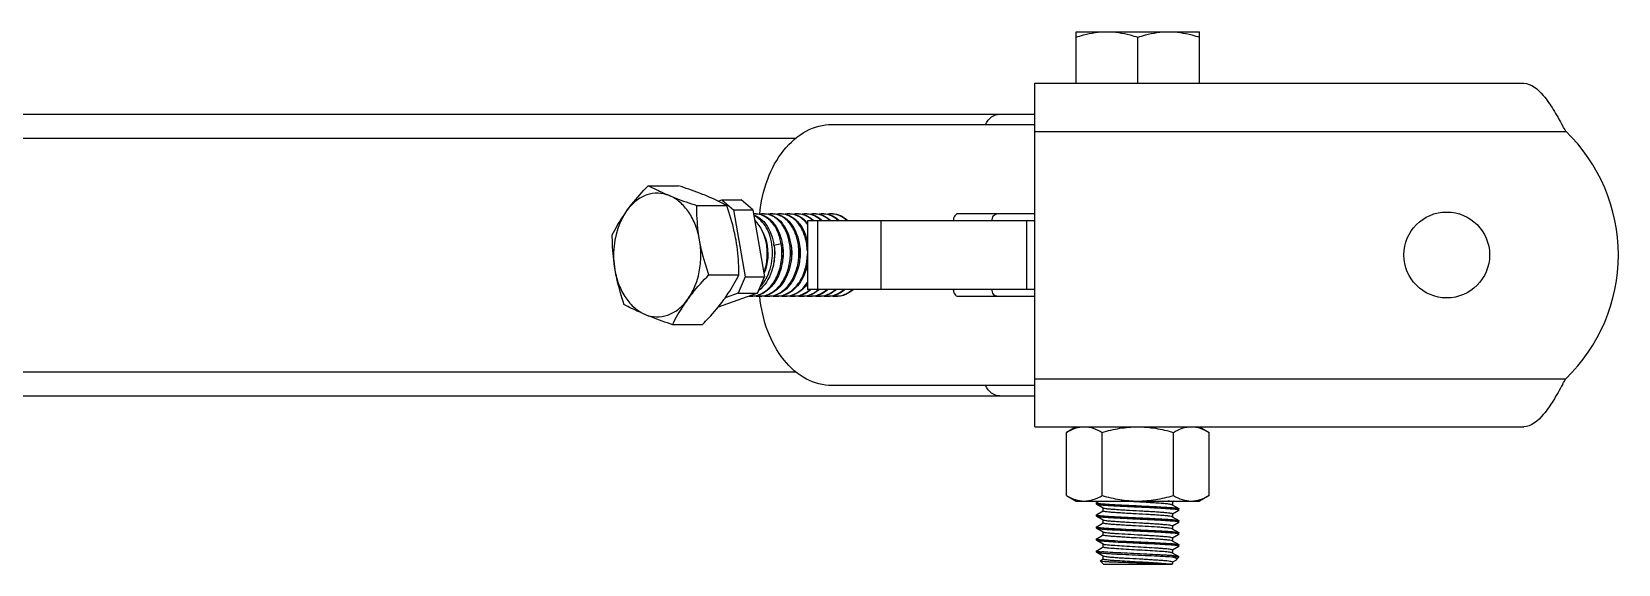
# Model space of a CAD drawing. Extents: x 1247970 to 1725648, y 860327 to 1277876.
# Drawn here: x 1323824 to 1325001, y 1196242 to 1196636 of the extents above; entities that cross this region are included whole.
import ezdxf

# ---------------------------------------------------------------- set-up
doc = ezdxf.new("R2010")
doc.units = 0
doc.header["$LTSCALE"] = 1000
doc.header["$MEASUREMENT"] = 0
doc.layers.get('0').update_dxf_attribs({"color": 254})
doc.layers.add('TK', color=4, linetype='Continuous')

# ---------------------------------------------------------------- blocks, each defined once
blk = doc.blocks.new('A$C7BF01818')
at = {"linetype": 'Continuous'}
for p, q in [((3935, 3108.6), (3935, 3146.8)), ((3935, 3146.8), (4026.6, 3146.8)), ((3980.8, 3108.6), (3980.8, 3142.7)), ((4026.6, 3108.6), (4026.6, 3146.8)), ((3904.4, 2854.1), (3904.4, 3108.6)), ((3904.4, 3108.6), (4267, 3108.6)), ((2215.9, 3085.7), (3904.4, 3085.7)), ((3754, 3078.1), (3904.4, 3078.1)), ((3904.4, 3073), (4298.2, 3073)), ((2291.4, 3067.9), (3727.1, 3067.9)), ((3617.8, 3032.7), (3640.1, 3032.7)), ((3653.7, 3018), (3676.1, 3018)), ((3669.7, 3021.3), (3672.3, 3022.2)), ((3672.3, 3022.2), (3681, 3014.8)), ((3672.3, 3022.2), (3686.7, 3022.2)), ((3681, 3014.8), (3689.6, 2965.3)), ((3681, 3014.8), (3695.4, 3014.8)), ((3695.4, 3014.8), (3686.7, 3022.2)), ((3695.4, 3014.8), (3704, 2965.3)), ((3904.4, 3011.9), (3847.6, 3011.9)), ((3735.8, 3006.8), (3735.8, 2955.9)), ((3904.4, 3006.8), (3735.8, 3006.8)), ((3743.2, 3006.8), (3743.2, 2955.9)), ((3790.3, 3006.8), (3790.3, 2955.9)), ((3898.3, 3006.8), (3898.3, 2955.9)), ((3716.4, 2989.6), (3711.1, 2988.3)), ((3662.7, 2966.7), (3685, 2966.7)), ((3689.6, 2965.3), (3684.4, 2953)), ((3689.6, 2965.3), (3704, 2965.3)), ((3698.8, 2953), (3704, 2965.3)), ((3904.4, 2955.9), (3735.8, 2955.9)), ((3698.8, 2953), (3669.6, 2942.8)), ((3684.4, 2953), (3674.9, 2949.7)), ((3684.4, 2953), (3698.8, 2953)), ((3847.6, 2950.8), (3904.4, 2950.8)), ((3635.8, 2930), (3658.1, 2930)), ((2291.4, 2894.8), (3727.1, 2894.8)), ((3904.4, 2884.6), (3754, 2884.6)), ((3904.4, 2889.7), (4298.2, 2889.7)), ((2215.9, 2877), (3904.4, 2877)), ((3904.4, 2854.1), (4267, 2854.1)), ((3935, 2854.1), (3927.9, 2850)), ((3927.9, 2803.2), (3927.9, 2850)), ((3954.4, 2803.2), (3954.4, 2850)), ((4007.2, 2803.2), (4007.2, 2850)), ((4026.6, 2854.1), (4033.7, 2850)), ((4033.7, 2803.2), (4033.7, 2850)), ((3927.9, 2803.2), (3935, 2799.1)), ((4033.7, 2803.2), (4026.6, 2799.1)), ((3935, 2799.1), (4026.6, 2799.1)), ((3950.4, 2798), (3950.3, 2797.9)), ((3950.3, 2796.7), (3950.3, 2797.9)), ((3950.3, 2796.7), (3950.3, 2797.9)), ((3950.4, 2796.6), (3950.3, 2796.7)), ((3950.4, 2789.1), (3950.3, 2788.9)), ((3950.3, 2787.8), (3950.3, 2788.9)), ((3950.3, 2787.8), (3950.3, 2788.9)), ((3950.3, 2788.9), (3950.3, 2788.9)), ((3950.4, 2798), (3952.3, 2799.1)), ((3955.2, 2793.8), (3950.4, 2796.6)), ((3950.4, 2789.1), (3955.1, 2791.8)), ((3955.1, 2791.7), (3955.1, 2793.9)), ((4006.4, 2796.3), (4011.2, 2793.5)), ((4007.9, 2799.1), (4006.5, 2798.3)), ((4006.5, 2798.4), (4006.5, 2796.3)), ((4011.2, 2792.2), (4006.5, 2789.4)), ((4006.5, 2789.5), (4006.5, 2787.3)), ((4011.2, 2793.5), (4011.3, 2793.4)), ((4011.2, 2792.2), (4011.3, 2792.3)), ((4011.3, 2792.3), (4011.3, 2793.4)), ((4011.3, 2792.3), (4011.3, 2793.4)), ((4011.3, 2792.3), (4011.3, 2792.3)), ((3950.4, 2787.7), (3950.3, 2787.8)), ((3950.4, 2780.1), (3950.3, 2780)), ((3950.3, 2778.9), (3950.3, 2780)), ((3950.3, 2778.9), (3950.3, 2780)), ((3950.3, 2780), (3950.3, 2780)), ((3950.4, 2778.8), (3950.3, 2778.9)), ((3955.2, 2784.9), (3950.4, 2787.7)), ((3950.4, 2780.1), (3955.1, 2782.9)), ((3955.2, 2776), (3950.4, 2778.8)), ((3955.1, 2782.8), (3955.1, 2785)), ((4006.4, 2778.5), (4006.3, 2778.5)), ((4006.4, 2787.4), (4011.2, 2784.6)), ((4006.4, 2778.5), (4011.2, 2775.7)), ((4011.2, 2783.3), (4006.5, 2780.5)), ((4006.5, 2780.6), (4006.5, 2778.4)), ((4011.2, 2784.6), (4011.3, 2784.5)), ((4011.2, 2783.3), (4011.3, 2783.4)), ((4011.3, 2783.4), (4011.3, 2784.5)), ((4011.3, 2783.4), (4011.3, 2784.5)), ((4011.3, 2783.4), (4011.3, 2783.4)), ((3950.4, 2771.2), (3950.3, 2771.1)), ((3950.3, 2770), (3950.3, 2771.1)), ((3950.3, 2770), (3950.3, 2771.1)), ((3950.3, 2771.1), (3950.3, 2771.1)), ((3950.4, 2769.9), (3950.3, 2770)), ((3950.4, 2771.2), (3955.1, 2774)), ((3955.2, 2767.1), (3950.4, 2769.9)), ((3950.4, 2762.3), (3955.1, 2765.1)), ((3955.1, 2773.9), (3955.1, 2776.1)), ((3955.1, 2765), (3955.1, 2767.2)), ((4006.4, 2769.6), (4011.2, 2766.8)), ((4011.2, 2774.4), (4006.5, 2771.6)), ((4006.5, 2771.7), (4006.5, 2769.5)), ((4011.2, 2765.4), (4006.5, 2762.7)), ((4011.2, 2775.7), (4011.3, 2775.6)), ((4011.2, 2774.4), (4011.3, 2774.5)), ((4011.2, 2766.8), (4011.3, 2766.7)), ((4011.2, 2765.4), (4011.3, 2765.6)), ((4011.3, 2774.5), (4011.3, 2775.6)), ((4011.3, 2774.5), (4011.3, 2775.6)), ((4011.3, 2774.5), (4011.3, 2774.5)), ((4011.3, 2765.6), (4011.3, 2766.7)), ((4011.3, 2765.6), (4011.3, 2766.7)), ((4011.3, 2765.6), (4011.3, 2765.6)), ((3950.4, 2762.3), (3950.3, 2762.2)), ((3950.3, 2761.1), (3950.3, 2762.2)), ((3950.3, 2761.1), (3950.3, 2762.2)), ((3950.4, 2761), (3950.3, 2761.1)), ((3955.2, 2758.2), (3950.4, 2761)), ((3952.9, 2754.9), (3952.8, 2754.8)), ((3955.3, 2752.3), (3952.8, 2754.8)), ((3952.9, 2754.9), (3955.1, 2756.2)), ((3955.1, 2756.1), (3955.1, 2758.2)), ((4006.4, 2760.7), (4011.2, 2757.9)), ((4006.5, 2762.8), (4006.5, 2760.6)), ((4009.2, 2755.4), (4006.5, 2753.8)), ((4006.5, 2753.9), (4006.5, 2752.5)), ((4011.3, 2757.4), (4007.4, 2757.4)), ((4009.6, 2755.7), (4009.2, 2755.4)), ((4009.6, 2755.7), (4011.3, 2757.4)), ((4011.3, 2757.8), (4011.2, 2757.9)), ((4011.3, 2757.4), (4011.3, 2757.8)), ((3955.3, 2752.3), (4006.2, 2752.3)), ((4001.5, 2752.5), (4006.5, 2752.5)), ((4006.2, 2752.3), (4006.5, 2752.5))]:
    blk.add_line(p, q, dxfattribs=at)
blk.add_circle((4209.9, 2981.4), 31.8, dxfattribs=at)
for centre, radius, start, end in [((4119.3, 2977.9), 202.6, 27.9978, 29.2622), ((4209.9, 2981.4), 127.3, 313.9455, 46.0545), ((3696.9, 2998), 13.9, 86.7845, 94.2112), ((3703.2, 2997.9), 14, 90.0498, 101.0645), ((3703.2, 2998), 13.9, 86.7743, 90.0077), ((3709.5, 2997.9), 14, 90.0384, 101.0179), ((3709.5, 2998), 13.9, 86.7856, 89.9966), ((3715.8, 2997.9), 14, 90.049, 100.9954), ((3715.8, 2998), 13.9, 86.7801, 90.0075), ((3722.1, 2997.9), 14, 90.0437, 101.062), ((3722.1, 2998), 13.9, 86.7795, 90.0015), ((3728.4, 2997.9), 14, 90.0437, 101.0051), ((3728.4, 2998), 13.9, 86.7867, 90.0021), ((3734.7, 2997.9), 14, 90.0497, 101.0016), ((3734.7, 2998), 13.9, 86.7769, 90.0081), ((3741, 2997.9), 14, 90.0405, 101.0531), ((3741, 2998), 13.9, 86.785, 89.9983), ((3747.3, 2997.9), 14, 90.049, 100.9977), ((3747.3, 2998), 13.9, 86.7894, 90.0075), ((3753.6, 2997.9), 14, 90.0526, 101.0446), ((3753.6, 2998), 13.9, 86.7735, 90.0108), ((3719, 2991.5), 21.6, 42.2645, 48.752), ((3717.6, 2990.2), 23.5, 39.2284, 42.3075), ((3725.8, 2991.9), 21, 45.4702, 48.7951), ((3732.1, 2991.9), 21, 45.4659, 48.8093), ((3738.4, 2991.9), 21, 45.4871, 48.7938), ((3744.7, 2991.9), 21, 45.4665, 48.8015), ((3670.4, 2983), 41, 7.4386, 9.2614), ((3678.1, 2983.1), 33.5, 10.5055, 11.18), ((3677.7, 2983), 33.8, 8.9052, 10.5042), ((3690.1, 2983), 34, 9.0333, 9.9567), ((3696.6, 2983), 33.8, 8.9818, 11.0323), ((3688, 2982.7), 36.1, 352.211, 352.5185), ((3722.3, 2973.3), 23.2, 307.6353, 311.5837), ((3728.4, 2973.6), 23.6, 309.969, 311.5624), ((3729.3, 2973.4), 23.4, 308.3867, 311.6033), ((3753.4, 2973.7), 23.9, 311.2696, 311.5925), ((3754.4, 2973.5), 23.6, 309.7045, 311.528), ((3693.7, 2967.7), 16.8, 266.5315, 270.0065), ((3693.7, 2967.6), 16.8, 270.0081, 272.8567), ((3693.7, 2967.6), 16.8, 272.8574, 275.2194), ((3700.1, 2967.7), 16.9, 260.1078, 269.9722), ((3693.4, 2969), 18.2, 288.4202, 290.7394), ((3694.3, 2968.6), 17.8, 285.8298, 288.459), ((3700.1, 2967.5), 16.7, 269.9973, 272.6949), ((3706.4, 2967.7), 16.9, 260.0711, 269.9827), ((3699.7, 2968.9), 18.1, 288.4602, 290.6746), ((3700.6, 2968.6), 17.8, 285.9611, 288.4587), ((3706.4, 2967.5), 16.7, 270.008, 272.693), ((3706.4, 2967.6), 16.8, 272.6938, 275.2451), ((3712.7, 2967.7), 16.9, 260.1504, 269.9814), ((3706, 2968.9), 18.1, 288.4602, 290.6754), ((3706.9, 2968.6), 17.8, 285.9619, 288.4587), ((3712.7, 2967.5), 16.7, 270.0063, 272.6857), ((3719, 2967.7), 16.9, 260.395, 269.9755), ((3712.3, 2968.9), 18.1, 288.4602, 290.6741), ((3713.2, 2968.6), 17.8, 285.9641, 288.119), ((3713.2, 2968.7), 17.9, 288.117, 288.456), ((3719, 2967.5), 16.7, 270.0004, 272.6959), ((3725.3, 2967.7), 16.9, 260.0747, 269.9827), ((3718.6, 2968.9), 18.1, 288.4603, 290.6749), ((3719.5, 2968.6), 17.8, 285.9612, 288.4587), ((3725.3, 2967.5), 16.7, 270.008, 272.6878), ((3725.3, 2967.6), 16.8, 272.6886, 275.2518), ((3731.6, 2967.7), 16.9, 260.141, 269.976), ((3724.9, 2968.9), 18.1, 288.4602, 290.6747), ((3725.8, 2968.6), 17.8, 285.9616, 288.4587), ((3731.6, 2967.5), 16.7, 270.0011, 272.692), ((3737.9, 2967.7), 16.9, 260.0816, 269.9797), ((3731.2, 2968.9), 18.1, 288.4602, 290.6743), ((3732.1, 2968.6), 17.8, 285.9612, 288.4587), ((3737.9, 2967.5), 16.7, 270.005, 272.6978), ((3737.8, 2967.6), 16.8, 272.6985, 275.2581), ((3744.2, 2967.7), 16.9, 260.1633, 269.9862), ((3737.5, 2968.9), 18.1, 288.4603, 290.6751), ((3738.4, 2968.6), 17.8, 285.9624, 288.4588), ((3744.1, 2967.5), 16.7, 270.011, 272.6839), ((3750.5, 2967.7), 16.9, 260.1241, 269.9724), ((3743.8, 2968.9), 18.1, 288.4602, 290.6742), ((3744.7, 2968.6), 17.8, 285.9615, 288.4587), ((3750.4, 2967.5), 16.7, 269.9975, 272.695), ((3756.8, 2967.7), 16.9, 260.0725, 269.9827), ((3750.1, 2968.9), 18.1, 288.4602, 290.6744), ((3751, 2968.6), 17.8, 285.9611, 288.4587), ((3756.7, 2967.5), 16.7, 270.008, 272.6973), ((3756.7, 2967.6), 16.8, 272.6981, 275.2477), ((3756.4, 2968.9), 18.1, 288.4603, 290.6754), ((3757.3, 2968.6), 17.8, 285.9619, 288.4588), ((4119.3, 2984.9), 202.6, 330.7378, 332.0022)]:
    blk.add_arc(centre, radius, start, end, dxfattribs=at)
for points, knots in [([(3935, 3142.7), (3936.8, 3143.3), (3944.3, 3145.6), (3952.1, 3146.8), (3957.9, 3146.8)], [0, 0, 0, 0, 0.251893, 1, 1, 1, 1]), ([(3957.9, 3146.8), (3963.7, 3146.8), (3971.5, 3145.6), (3978.9, 3143.3), (3980.8, 3142.7)], [0, 0, 0, 0, 0.748107, 1, 1, 1, 1]), ([(3980.8, 3142.7), (3982.7, 3143.3), (3990.1, 3145.6), (3997.9, 3146.8), (4003.7, 3146.8)], [0, 0, 0, 0, 0.251893, 1, 1, 1, 1]), ([(4003.7, 3146.8), (4009.5, 3146.8), (4017.3, 3145.6), (4024.8, 3143.3), (4026.6, 3142.7)], [0, 0, 0, 0, 0.748107, 1, 1, 1, 1]), ([(4267, 3108.6), (4272.7, 3108.6), (4281.3, 3100.8), (4289.2, 3088.9), (4293.7, 3081.1), (4296, 3076.9)], [0, 0, 0, 0, 0.388881, 0.673899, 1, 1, 1, 1]), ([(3867.9, 3078.1), (3869, 3080.3), (3871.7, 3084), (3876.2, 3085.7), (3878.2, 3085.7)], [0, 0, 0, 0, 0.538137, 1, 1, 1, 1]), ([(3700.5, 3011.6), (3701.3, 3020.4), (3705, 3037.4), (3716.7, 3059.1), (3733.5, 3074.2), (3747.5, 3078.1), (3754, 3078.1)], [0, 0, 0, 0, 0.288185, 0.553327, 0.788006, 1, 1, 1, 1]), ([(3602, 3014.4), (3603.1, 3015.9), (3608.1, 3022.3), (3613.5, 3028.3), (3617.8, 3032.7)], [0, 0, 0, 0, 0.240981, 1, 1, 1, 1]), ([(3633.4, 3025.4), (3630.8, 3026.4), (3625.1, 3027.7), (3616.3, 3026.3), (3608.3, 3021.7), (3603.9, 3017), (3602, 3014.4)], [0, 0, 0, 0, 0.238229, 0.47528, 0.726056, 1, 1, 1, 1]), ([(3633.4, 3025.4), (3632, 3026), (3626.7, 3028.2), (3621.5, 3030.7), (3617.8, 3032.7)], [0, 0, 0, 0, 0.275005, 1, 1, 1, 1]), ([(3655.9, 2992.4), (3655.2, 2996.1), (3653.3, 3003.4), (3648.3, 3013.1), (3641.7, 3020.7), (3636.3, 3024.2), (3633.4, 3025.4)], [0, 0, 0, 0, 0.27851, 0.540172, 0.780428, 1, 1, 1, 1]), ([(3633.4, 3025.4), (3635, 3024.7), (3641.7, 3022.1), (3648.5, 3019.8), (3653.7, 3018)], [0, 0, 0, 0, 0.233658, 1, 1, 1, 1]), ([(3660.4, 3025.4), (3658.9, 3026), (3652.2, 3028.6), (3645.4, 3031), (3640.1, 3032.7)], [0, 0, 0, 0, 0.233658, 1, 1, 1, 1]), ([(3676.1, 3018), (3674.9, 3018.6), (3669.8, 3021.3), (3664.6, 3023.7), (3660.4, 3025.4)], [0, 0, 0, 0, 0.226572, 1, 1, 1, 1]), ([(3602, 3014.4), (3600.9, 3012.9), (3596.8, 3007), (3593.2, 3000.8), (3590.9, 2996)], [0, 0, 0, 0, 0.263099, 1, 1, 1, 1]), ([(3602, 3014.4), (3599.9, 3011.5), (3592.5, 2998.1), (3591, 2981.8), (3593, 2970.4)], [0, 0, 0, 0, 0.235366, 1, 1, 1, 1]), ([(3655.9, 2992.4), (3655.5, 2994.5), (3654.2, 3003), (3653.8, 3011.6), (3653.7, 3018)], [0, 0, 0, 0, 0.254083, 1, 1, 1, 1]), ([(3682.9, 2992.4), (3682.5, 2994.5), (3680.8, 3003.2), (3678.2, 3011.7), (3676.1, 3018)], [0, 0, 0, 0, 0.248499, 1, 1, 1, 1]), ([(3697.7, 3011.9), (3699.5, 3011.9), (3703.3, 3011.1), (3706.6, 3009), (3708.1, 3007.7)], [0, 0, 0, 0, 0.482589, 1, 1, 1, 1]), ([(3716.4, 2989.6), (3715.9, 2992.5), (3714.4, 2998.2), (3710.2, 3005.3), (3704.5, 3010.3), (3699.9, 3011.8), (3697.7, 3011.9)], [0, 0, 0, 0, 0.290521, 0.554658, 0.788516, 1, 1, 1, 1]), ([(3704, 3011.9), (3705.8, 3011.9), (3709.6, 3011.1), (3712.9, 3009), (3714.4, 3007.7)], [0, 0, 0, 0, 0.482586, 1, 1, 1, 1]), ([(3706.1, 2951.9), (3708.8, 2953), (3714, 2956.5), (3719.5, 2964.4), (3722.8, 2974.2), (3723.6, 2984.8), (3721.9, 2995.1), (3717.8, 3003.7), (3711.7, 3009.9), (3706.5, 3011.7), (3704, 3011.9)], [0, 0, 0, 0, 0.11422, 0.241557, 0.38018, 0.523371, 0.662464, 0.789655, 0.901082, 1, 1, 1, 1]), ([(3710.3, 3011.9), (3712.1, 3011.9), (3715.9, 3011.1), (3719.2, 3009), (3720.7, 3007.7)], [0, 0, 0, 0, 0.482586, 1, 1, 1, 1]), ([(3712.4, 2951.9), (3715.1, 2953), (3720.3, 2956.5), (3725.8, 2964.4), (3729.1, 2974.2), (3729.9, 2984.8), (3728.2, 2995.1), (3724.1, 3003.7), (3718, 3009.9), (3712.8, 3011.7), (3710.3, 3011.9)], [0, 0, 0, 0, 0.114222, 0.241564, 0.380183, 0.523375, 0.662466, 0.789658, 0.901085, 1, 1, 1, 1]), ([(3716.6, 3011.9), (3718.4, 3011.9), (3722.2, 3011.1), (3725.5, 3009), (3727, 3007.7)], [0, 0, 0, 0, 0.482588, 1, 1, 1, 1]), ([(3735.8, 2984.2), (3735.7, 2987.7), (3734.6, 2994.6), (3730.6, 3003.5), (3724.4, 3009.9), (3719.1, 3011.7), (3716.6, 3011.9)], [0, 0, 0, 0, 0.291873, 0.559175, 0.79302, 1, 1, 1, 1]), ([(3722.9, 3011.9), (3724.7, 3011.9), (3728.5, 3011.1), (3731.8, 3009), (3733.3, 3007.7)], [0, 0, 0, 0, 0.482585, 1, 1, 1, 1]), ([(3735.8, 3004), (3734.2, 3006.2), (3730.5, 3010), (3725.3, 3011.7), (3722.9, 3011.9)], [0, 0, 0, 0, 0.52908, 1, 1, 1, 1]), ([(3729.2, 3011.9), (3731, 3011.9), (3734.8, 3011.1), (3738.1, 3009), (3739.6, 3007.7)], [0, 0, 0, 0, 0.482586, 1, 1, 1, 1]), ([(3739.7, 3006.9), (3738.2, 3008.3), (3735, 3010.7), (3731.1, 3011.8), (3729.2, 3011.9)], [0, 0, 0, 0, 0.520001, 1, 1, 1, 1]), ([(3735.5, 3011.9), (3737.3, 3011.9), (3741.1, 3011.1), (3744.4, 3009), (3745.9, 3007.7)], [0, 0, 0, 0, 0.482587, 1, 1, 1, 1]), ([(3746, 3006.9), (3744.5, 3008.3), (3741.3, 3010.7), (3737.4, 3011.8), (3735.5, 3011.9)], [0, 0, 0, 0, 0.520002, 1, 1, 1, 1]), ([(3741.8, 3011.9), (3743.6, 3011.9), (3747.4, 3011.1), (3750.7, 3009), (3752.2, 3007.7)], [0, 0, 0, 0, 0.482583, 1, 1, 1, 1]), ([(3752.3, 3006.9), (3750.8, 3008.3), (3747.6, 3010.7), (3743.7, 3011.8), (3741.8, 3011.9)], [0, 0, 0, 0, 0.52002, 1, 1, 1, 1]), ([(3748.1, 3011.9), (3749.9, 3011.9), (3753.7, 3011.1), (3757, 3009), (3758.5, 3007.7)], [0, 0, 0, 0, 0.482588, 1, 1, 1, 1]), ([(3758.6, 3006.9), (3757.1, 3008.3), (3753.9, 3010.7), (3750, 3011.8), (3748.1, 3011.9)], [0, 0, 0, 0, 0.519993, 1, 1, 1, 1]), ([(3754.4, 3011.9), (3756.4, 3011.9), (3760.6, 3010.9), (3764.1, 3008.4), (3765.7, 3006.9)], [0, 0, 0, 0, 0.479607, 1, 1, 1, 1]), ([(3764.9, 3006.9), (3763.4, 3008.3), (3760.2, 3010.7), (3756.3, 3011.8), (3754.4, 3011.9)], [0, 0, 0, 0, 0.520009, 1, 1, 1, 1]), ([(3847.6, 3011.9), (3846.6, 3011.9), (3844.5, 3010.4), (3844, 3008.1), (3844, 3006.8)], [0, 0, 0, 0, 0.440239, 1, 1, 1, 1]), ([(3872.8, 3006.8), (3872.8, 3008.1), (3873.3, 3010.4), (3875.4, 3011.9), (3876.4, 3011.9)], [0, 0, 0, 0, 0.559761, 1, 1, 1, 1]), ([(3696, 3011.1), (3696.6, 3010.9), (3698.6, 3010.1), (3700.5, 3008.8), (3701.8, 3007.7)], [0, 0, 0, 0, 0.241445, 1, 1, 1, 1]), ([(3700.8, 2957.7), (3704.3, 2961.4), (3708, 2968.6), (3710, 2979), (3710, 2987.2), (3708.5, 2995), (3704.9, 3003.6), (3699.9, 3008.8), (3696.1, 3010.6)], [0, 0, 0, 0, 0.255096, 0.39268, 0.530602, 0.663916, 0.788307, 1, 1, 1, 1]), ([(3696.8, 3007), (3701.4, 3002.5), (3705.6, 2992.6), (3706.1, 2979), (3704.7, 2971.9), (3703.5, 2968.5)], [0, 0, 0, 0, 0.470214, 0.736055, 1, 1, 1, 1]), ([(3701.8, 3007.7), (3702.9, 3006.7), (3707.6, 3001.6), (3710, 2994.8), (3710.9, 2989.6)], [0, 0, 0, 0, 0.227377, 1, 1, 1, 1]), ([(3714.4, 3007.7), (3718.2, 3004.3), (3722.3, 2996.8), (3724.2, 2985.9), (3724, 2977), (3721.9, 2968.4), (3718.1, 2960.8), (3712.9, 2955), (3708.5, 2952.5), (3706.3, 2951.7)], [0, 0, 0, 0, 0.234995, 0.369193, 0.507415, 0.643708, 0.772808, 0.891506, 1, 1, 1, 1]), ([(3708.1, 3007.7), (3709.2, 3006.7), (3713.8, 3001.6), (3716.3, 2994.9), (3717.2, 2989.7)], [0, 0, 0, 0, 0.22749, 1, 1, 1, 1]), ([(3720.7, 3007.7), (3724.5, 3004.3), (3728.6, 2996.8), (3730.5, 2985.9), (3730.3, 2977), (3728.2, 2968.4), (3724.4, 2960.8), (3719.2, 2955), (3714.8, 2952.5), (3712.6, 2951.7)], [0, 0, 0, 0, 0.235001, 0.369196, 0.507414, 0.643709, 0.772807, 0.891505, 1, 1, 1, 1]), ([(3727, 3007.7), (3728.1, 3006.7), (3732.5, 3002), (3734.9, 2995.7), (3735.9, 2990.8)], [0, 0, 0, 0, 0.228177, 1, 1, 1, 1]), ([(3590.9, 2996), (3590.9, 2993.9), (3591, 2985.3), (3591.9, 2976.7), (3593, 2970.4)], [0, 0, 0, 0, 0.246121, 1, 1, 1, 1]), ([(3646.9, 2948.3), (3649, 2951.2), (3656.4, 2964.6), (3657.9, 2980.9), (3655.9, 2992.4)], [0, 0, 0, 0, 0.235366, 1, 1, 1, 1]), ([(3662.7, 2966.7), (3662, 2968.8), (3659.2, 2977.2), (3657, 2985.8), (3655.9, 2992.4)], [0, 0, 0, 0, 0.251163, 1, 1, 1, 1]), ([(3685, 2966.7), (3685, 2968.8), (3684.9, 2977.4), (3684, 2986), (3682.9, 2992.4)], [0, 0, 0, 0, 0.246121, 1, 1, 1, 1]), ([(3699.8, 2952), (3702.8, 2953.1), (3708.6, 2957.2), (3714.3, 2966.4), (3717.2, 2977.7), (3717, 2985.7), (3716.4, 2989.6)], [0, 0, 0, 0, 0.217951, 0.46337, 0.729831, 1, 1, 1, 1]), ([(3717.2, 2989.7), (3717.8, 2985.7), (3718, 2977.6), (3715, 2966.1), (3709, 2956.8), (3703, 2952.7), (3700, 2951.7)], [0, 0, 0, 0, 0.271171, 0.538307, 0.783282, 1, 1, 1, 1]), ([(3702.8, 2998.2), (3703.9, 2996), (3707.5, 2986.2), (3706.7, 2975), (3703.6, 2967.7)], [0, 0, 0, 0, 0.239303, 1, 1, 1, 1]), ([(3717.1, 2990.2), (3717.3, 2988.9), (3718.2, 2983.7), (3717.8, 2978.3), (3716.9, 2974.4)], [0, 0, 0, 0, 0.246468, 1, 1, 1, 1]), ([(3711.1, 2988.3), (3711.9, 2982), (3710.9, 2969.5), (3704.2, 2958.5), (3699.7, 2955)], [0, 0, 0, 0, 0.526254, 1, 1, 1, 1]), ([(3711.1, 2988.3), (3711.3, 2987.1), (3711.8, 2982.6), (3711.4, 2978), (3710.6, 2974.6)], [0, 0, 0, 0, 0.247915, 1, 1, 1, 1]), ([(3718.7, 2951.9), (3721.3, 2952.9), (3726.1, 2956.1), (3731.5, 2963.3), (3735, 2972.3), (3735.8, 2979), (3735.8, 2982.3)], [0, 0, 0, 0, 0.218898, 0.461373, 0.725247, 1, 1, 1, 1]), ([(3723.7, 2988.3), (3723.9, 2987.5), (3724.3, 2984.1), (3724.2, 2980.6), (3723.9, 2978)], [0, 0, 0, 0, 0.247252, 1, 1, 1, 1]), ([(3730, 2988.3), (3730.2, 2987.2), (3730.7, 2982.8), (3730.3, 2978.3), (3729.6, 2975)], [0, 0, 0, 0, 0.247797, 1, 1, 1, 1]), ([(3593, 2970.4), (3593.4, 2968.2), (3595.1, 2959.5), (3597.7, 2951), (3599.8, 2944.7)], [0, 0, 0, 0, 0.248499, 1, 1, 1, 1]), ([(3593, 2970.4), (3593.7, 2966.6), (3595.6, 2959.3), (3600.6, 2949.6), (3607.2, 2942), (3612.7, 2938.5), (3615.5, 2937.3)], [0, 0, 0, 0, 0.27851, 0.540172, 0.780428, 1, 1, 1, 1]), ([(3646.9, 2948.3), (3648.1, 2949.9), (3653, 2956.3), (3658.5, 2962.3), (3662.7, 2966.7)], [0, 0, 0, 0, 0.240981, 1, 1, 1, 1]), ([(3673.9, 2948.3), (3675, 2949.9), (3679.1, 2955.7), (3682.7, 2962), (3685, 2966.7)], [0, 0, 0, 0, 0.263099, 1, 1, 1, 1]), ([(3735.9, 2974.7), (3735.3, 2972), (3733.8, 2966.8), (3730, 2960), (3725.1, 2954.7), (3721, 2952.4), (3718.9, 2951.7)], [0, 0, 0, 0, 0.276521, 0.537648, 0.778453, 1, 1, 1, 1]), ([(3725, 2951.9), (3727.2, 2952.7), (3731.3, 2955.3), (3734.5, 2958.9), (3735.8, 2960.9)], [0, 0, 0, 0, 0.478395, 1, 1, 1, 1]), ([(3735.8, 2959.8), (3734.4, 2957.9), (3731.2, 2954.6), (3727.2, 2952.4), (3725.2, 2951.7)], [0, 0, 0, 0, 0.520421, 1, 1, 1, 1]), ([(3731.3, 2951.9), (3731.8, 2952.1), (3733.6, 2952.9), (3735.3, 2953.9), (3736.5, 2954.9)], [0, 0, 0, 0, 0.244171, 1, 1, 1, 1]), ([(3738.5, 2955.9), (3738, 2955.4), (3735.9, 2953.7), (3733.4, 2952.3), (3731.5, 2951.7)], [0, 0, 0, 0, 0.259878, 1, 1, 1, 1]), ([(3737.6, 2951.9), (3738.2, 2952.1), (3740.3, 2953), (3742.2, 2954.3), (3743.6, 2955.5)], [0, 0, 0, 0, 0.243219, 1, 1, 1, 1]), ([(3743.8, 2955.1), (3743.4, 2954.7), (3741.5, 2953.3), (3739.4, 2952.3), (3737.8, 2951.7)], [0, 0, 0, 0, 0.258068, 1, 1, 1, 1]), ([(3743.9, 2951.9), (3744.5, 2952.2), (3746.8, 2953.2), (3748.9, 2954.6), (3750.4, 2955.9)], [0, 0, 0, 0, 0.242544, 1, 1, 1, 1]), ([(3751.1, 2955.9), (3750.6, 2955.4), (3748.5, 2953.7), (3746, 2952.3), (3744.1, 2951.7)], [0, 0, 0, 0, 0.259876, 1, 1, 1, 1]), ([(3750.2, 2951.9), (3750.8, 2952.2), (3753.1, 2953.2), (3755.2, 2954.6), (3756.7, 2955.9)], [0, 0, 0, 0, 0.242552, 1, 1, 1, 1]), ([(3757.4, 2955.9), (3756.9, 2955.4), (3754.8, 2953.7), (3752.3, 2952.3), (3750.4, 2951.7)], [0, 0, 0, 0, 0.25988, 1, 1, 1, 1]), ([(3756.5, 2951.9), (3757.1, 2952.2), (3759.4, 2953.2), (3761.5, 2954.6), (3763, 2955.9)], [0, 0, 0, 0, 0.242549, 1, 1, 1, 1]), ([(3763.7, 2955.9), (3763.2, 2955.4), (3761.1, 2953.7), (3758.6, 2952.3), (3756.7, 2951.7)], [0, 0, 0, 0, 0.25985, 1, 1, 1, 1]), ([(3762.8, 2951.9), (3763.4, 2952.2), (3765.7, 2953.1), (3767.7, 2954.6), (3769.2, 2955.8)], [0, 0, 0, 0, 0.242679, 1, 1, 1, 1]), ([(3769.5, 2955.4), (3769, 2955), (3767, 2953.5), (3764.7, 2952.3), (3763, 2951.7)], [0, 0, 0, 0, 0.25881, 1, 1, 1, 1]), ([(3844, 2955.9), (3844, 2954.7), (3844.5, 2952.3), (3846.6, 2950.8), (3847.6, 2950.8)], [0, 0, 0, 0, 0.559761, 1, 1, 1, 1]), ([(3876.4, 2950.8), (3875.4, 2950.8), (3873.3, 2952.3), (3872.8, 2954.7), (3872.8, 2955.9)], [0, 0, 0, 0, 0.440239, 1, 1, 1, 1]), ([(3615.5, 2937.3), (3614, 2937.9), (3608.7, 2940.2), (3603.5, 2942.7), (3599.8, 2944.7)], [0, 0, 0, 0, 0.275005, 1, 1, 1, 1]), ([(3615.5, 2937.3), (3618.1, 2936.3), (3623.8, 2935), (3632.6, 2936.4), (3640.6, 2941), (3645, 2945.7), (3646.9, 2948.3)], [0, 0, 0, 0, 0.238229, 0.47528, 0.726056, 1, 1, 1, 1]), ([(3646.9, 2948.3), (3645.8, 2946.8), (3641.7, 2941), (3638.1, 2934.7), (3635.8, 2930)], [0, 0, 0, 0, 0.263099, 1, 1, 1, 1]), ([(3658.1, 2930), (3659.5, 2931.5), (3665.1, 2937.3), (3670.4, 2943.5), (3673.9, 2948.3)], [0, 0, 0, 0, 0.257895, 1, 1, 1, 1]), ([(3754, 2884.6), (3747.5, 2884.6), (3733.6, 2888.4), (3716.8, 2903.5), (3705.1, 2925.1), (3701.4, 2942), (3700.5, 2950.8)], [0, 0, 0, 0, 0.212085, 0.446759, 0.711828, 1, 1, 1, 1]), ([(3615.5, 2937.3), (3617, 2936.7), (3623.7, 2934.1), (3630.5, 2931.7), (3635.8, 2930)], [0, 0, 0, 0, 0.233658, 1, 1, 1, 1]), ([(3878.2, 2877), (3876.2, 2877), (3871.7, 2878.7), (3869, 2882.4), (3867.9, 2884.6)], [0, 0, 0, 0, 0.461863, 1, 1, 1, 1]), ([(4296, 2885.8), (4293.7, 2881.6), (4289.2, 2873.8), (4281.3, 2861.9), (4272.7, 2854.1), (4267, 2854.1)], [0, 0, 0, 0, 0.326101, 0.611119, 1, 1, 1, 1]), ([(3927.9, 2850), (3930, 2851.2), (3934.2, 2853.3), (3938.9, 2854.1), (3941.1, 2854.1)], [0, 0, 0, 0, 0.514931, 1, 1, 1, 1]), ([(3941.1, 2854.1), (3943.4, 2854.1), (3948.1, 2853.3), (3952.3, 2851.2), (3954.4, 2850)], [0, 0, 0, 0, 0.485069, 1, 1, 1, 1]), ([(3954.4, 2850), (3958.6, 2851.2), (3967.4, 2853.3), (3976.3, 2854.1), (3980.8, 2854.1)], [0, 0, 0, 0, 0.500104, 1, 1, 1, 1]), ([(3980.8, 2854.1), (3985.3, 2854.1), (3994.2, 2853.3), (4002.9, 2851.2), (4007.2, 2850)], [0, 0, 0, 0, 0.499896, 1, 1, 1, 1]), ([(4007.2, 2850), (4009.3, 2851.2), (4013.5, 2853.3), (4018.2, 2854.1), (4020.5, 2854.1)], [0, 0, 0, 0, 0.514931, 1, 1, 1, 1]), ([(4020.5, 2854.1), (4022.7, 2854.1), (4027.4, 2853.3), (4031.6, 2851.2), (4033.7, 2850)], [0, 0, 0, 0, 0.485069, 1, 1, 1, 1]), ([(3927.9, 2803.2), (3930, 2802), (3934.2, 2800), (3938.9, 2799.1), (3941.1, 2799.1)], [0, 0, 0, 0, 0.514931, 1, 1, 1, 1]), ([(3941.1, 2799.1), (3943.4, 2799.1), (3948.1, 2800), (3952.3, 2802), (3954.4, 2803.2)], [0, 0, 0, 0, 0.485069, 1, 1, 1, 1]), ([(3954.4, 2803.2), (3958.6, 2802), (3967.4, 2799.9), (3976.3, 2799.1), (3980.8, 2799.1)], [0, 0, 0, 0, 0.500104, 1, 1, 1, 1]), ([(3980.8, 2799.1), (3985.3, 2799.1), (3994.2, 2799.9), (4002.9, 2802), (4007.2, 2803.2)], [0, 0, 0, 0, 0.499896, 1, 1, 1, 1]), ([(4007.2, 2803.2), (4009.3, 2802), (4013.5, 2800), (4018.2, 2799.1), (4020.5, 2799.1)], [0, 0, 0, 0, 0.514931, 1, 1, 1, 1]), ([(4020.5, 2799.1), (4022.7, 2799.1), (4027.4, 2800), (4031.6, 2802), (4033.7, 2803.2)], [0, 0, 0, 0, 0.485069, 1, 1, 1, 1]), ([(3950.3, 2797.9), (3950.3, 2797.8), (3950.4, 2797.7), (3950.5, 2797.6), (3950.7, 2797.6)], [0, 0, 0, 0, 0.128262, 1, 1, 1, 1]), ([(3950.3, 2788.9), (3950.3, 2788.9), (3950.3, 2788.8), (3950.5, 2788.8), (3950.6, 2788.7)], [0, 0, 0, 0, 0.146566, 1, 1, 1, 1]), ([(4011, 2792.5), (4010.6, 2792.6), (4009.4, 2792.8), (4007.2, 2793), (4004.1, 2793.3), (3998.5, 2793.6), (3990.3, 2794.1), (3979.9, 2794.6), (3971, 2795), (3964.3, 2795.3), (3960, 2795.6), (3956.3, 2795.8), (3953.5, 2796), (3951.6, 2796.3), (3950.6, 2796.5), (3950.4, 2796.6)], [0, 0, 0, 0, 0.021695, 0.05898, 0.110731, 0.17527, 0.333886, 0.514048, 0.692108, 0.772958, 0.844717, 0.90502, 0.951894, 0.98384, 1, 1, 1, 1]), ([(3950.6, 2788.7), (3951, 2788.6), (3952.2, 2788.4), (3954.4, 2788.2), (3957.5, 2787.9), (3963.1, 2787.6), (3971.3, 2787.2), (3981.7, 2786.7), (3990.6, 2786.3), (3997.3, 2785.9), (4001.6, 2785.7), (4005.3, 2785.4), (4008.1, 2785.2), (4010, 2784.9), (4011, 2784.8), (4011.2, 2784.6)], [0, 0, 0, 0, 0.02182, 0.059206, 0.111032, 0.175623, 0.334271, 0.51438, 0.692345, 0.77314, 0.844844, 0.905097, 0.951931, 0.98385, 1, 1, 1, 1]), ([(3950.7, 2797.6), (3951.3, 2797.4), (3952.9, 2797.2), (3956, 2797), (3960.1, 2796.7), (3963.3, 2796.5), (3965, 2796.4)], [0, 0, 0, 0, 0.12613, 0.341781, 0.637516, 1, 1, 1, 1]), ([(4006.4, 2787.4), (4006.1, 2787.6), (4005.2, 2787.7), (4003.4, 2788), (4000.8, 2788.3), (3997.4, 2788.5), (3993.5, 2788.8), (3987.5, 2789.1), (3981.2, 2789.5), (3974.8, 2789.8), (3970.2, 2790.1), (3966.1, 2790.4), (3962.4, 2790.6), (3959.4, 2790.9), (3957.2, 2791.1), (3955.9, 2791.4), (3955.3, 2791.5), (3955.1, 2791.7), (3955.1, 2791.7)], [0, 0, 0, 0, 0.018679, 0.054277, 0.105763, 0.171349, 0.248695, 0.335028, 0.52201, 0.615925, 0.705601, 0.78781, 0.859595, 0.918387, 0.96211, 0.989306, 0.996547, 1, 1, 1, 1]), ([(4006.5, 2789.5), (4006.5, 2789.6), (4006.3, 2789.7), (4005.7, 2789.9), (4004.4, 2790.1), (4002.2, 2790.3), (3999.2, 2790.6), (3995.5, 2790.9), (3991.3, 2791.1), (3986.8, 2791.4), (3980.4, 2791.7), (3974.1, 2792.1), (3968.1, 2792.4), (3964.2, 2792.7), (3960.8, 2793), (3958.2, 2793.2), (3956.4, 2793.5), (3955.5, 2793.6), (3955.2, 2793.8)], [0, 0, 0, 0, 0.003455, 0.010694, 0.037891, 0.081614, 0.140407, 0.212191, 0.294399, 0.384074, 0.47799, 0.664972, 0.751304, 0.82865, 0.894234, 0.945721, 0.98132, 1, 1, 1, 1]), ([(3965, 2796.4), (3969.9, 2796.1), (3977.4, 2795.8), (3987.3, 2795.3), (3994.4, 2795), (4000.7, 2794.6), (4005.2, 2794.3), (4008, 2794.1), (4009.5, 2793.9), (4010.5, 2793.7), (4011.1, 2793.6), (4011.2, 2793.5)], [0, 0, 0, 0, 0.318156, 0.484686, 0.641985, 0.779982, 0.889861, 0.931992, 0.96466, 0.987392, 1, 1, 1, 1]), ([(4006.4, 2796.3), (4006.2, 2796.4), (4005.8, 2796.5), (4004.4, 2796.8), (4001.7, 2797.1), (3997.7, 2797.4), (3992.6, 2797.7), (3986.8, 2798.1), (3978.7, 2798.5), (3972.6, 2798.9), (3968.5, 2799.1)], [0, 0, 0, 0, 0.013815, 0.03733, 0.112558, 0.221668, 0.35818, 0.513889, 0.679414, 1, 1, 1, 1]), ([(4006.5, 2798.4), (4006.5, 2798.5), (4006.1, 2798.7), (4005.6, 2798.8), (4004.5, 2799), (4003.7, 2799.1), (4003.2, 2799.1)], [0, 0, 0, 0, 0.081466, 0.272602, 0.579827, 1, 1, 1, 1]), ([(4011.3, 2792.3), (4011.3, 2792.3), (4011.3, 2792.4), (4011.1, 2792.5), (4011, 2792.5)], [0, 0, 0, 0, 0.147419, 1, 1, 1, 1]), ([(3950.3, 2780), (3950.3, 2780), (3950.3, 2779.9), (3950.5, 2779.9), (3950.6, 2779.8)], [0, 0, 0, 0, 0.145753, 1, 1, 1, 1]), ([(4011, 2783.6), (4010.6, 2783.7), (4009.4, 2783.9), (4007.1, 2784.1), (4004, 2784.4), (3998.5, 2784.7), (3990.3, 2785.2), (3979.8, 2785.6), (3970.9, 2786.1), (3964.3, 2786.4), (3959.9, 2786.7), (3956.3, 2786.9), (3953.5, 2787.1), (3951.6, 2787.4), (3950.6, 2787.6), (3950.4, 2787.7)], [0, 0, 0, 0, 0.021911, 0.059369, 0.111251, 0.175879, 0.334543, 0.514605, 0.692501, 0.773257, 0.844922, 0.905143, 0.951954, 0.983858, 1, 1, 1, 1]), ([(4011, 2774.7), (4010.6, 2774.8), (4009.4, 2775), (4007.2, 2775.2), (4004, 2775.5), (3998.5, 2775.8), (3990.3, 2776.3), (3979.8, 2776.7), (3970.9, 2777.2), (3964.3, 2777.5), (3959.9, 2777.7), (3956.3, 2778), (3953.5, 2778.2), (3951.6, 2778.5), (3950.6, 2778.6), (3950.4, 2778.8)], [0, 0, 0, 0, 0.021872, 0.059302, 0.111165, 0.17578, 0.334432, 0.514518, 0.692439, 0.773206, 0.844886, 0.905123, 0.951945, 0.983855, 1, 1, 1, 1]), ([(3950.6, 2779.8), (3951, 2779.7), (3952.2, 2779.5), (3954.4, 2779.3), (3957.6, 2779), (3963.1, 2778.7), (3971.3, 2778.2), (3981.8, 2777.8), (3990.7, 2777.3), (3997.3, 2777), (4001.6, 2776.8), (4005.3, 2776.5), (4008.1, 2776.3), (4010, 2776), (4011, 2775.9), (4011.2, 2775.7)], [0, 0, 0, 0, 0.021941, 0.059426, 0.11133, 0.175973, 0.334641, 0.514691, 0.69256, 0.773299, 0.844948, 0.905159, 0.951962, 0.98386, 1, 1, 1, 1]), ([(4006.3, 2778.5), (4006, 2778.7), (4005, 2778.9), (4003.1, 2779.1), (4000.4, 2779.4), (3995.6, 2779.8), (3988.4, 2780.2), (3980.8, 2780.6), (3974.5, 2780.9), (3970, 2781.2), (3965.9, 2781.5), (3962.3, 2781.7), (3959.3, 2782), (3957.2, 2782.2), (3955.8, 2782.5), (3955.3, 2782.6), (3955.1, 2782.8), (3955.1, 2782.8)], [0, 0, 0, 0, 0.020887, 0.058349, 0.111255, 0.17779, 0.342006, 0.528025, 0.621077, 0.709753, 0.790917, 0.861705, 0.919629, 0.96268, 0.989453, 0.996582, 1, 1, 1, 1]), ([(4006.5, 2780.6), (4006.5, 2780.6), (4006.3, 2780.8), (4005.7, 2780.9), (4004.4, 2781.2), (4002.2, 2781.4), (3999.2, 2781.7), (3995.5, 2781.9), (3991.3, 2782.2), (3986.8, 2782.5), (3980.4, 2782.8), (3974.1, 2783.2), (3968.1, 2783.5), (3964.2, 2783.8), (3960.8, 2784.1), (3958.2, 2784.3), (3956.4, 2784.6), (3955.5, 2784.7), (3955.2, 2784.9)], [0, 0, 0, 0, 0.003454, 0.010693, 0.037889, 0.081612, 0.140405, 0.212191, 0.2944, 0.384075, 0.47799, 0.664973, 0.751306, 0.828653, 0.894238, 0.945724, 0.981321, 1, 1, 1, 1]), ([(4011.3, 2783.4), (4011.3, 2783.4), (4011.2, 2783.5), (4011.1, 2783.5), (4011, 2783.6)], [0, 0, 0, 0, 0.145957, 1, 1, 1, 1]), ([(3950.3, 2771.1), (3950.3, 2771.1), (3950.3, 2771), (3950.5, 2771), (3950.6, 2770.9)], [0, 0, 0, 0, 0.147585, 1, 1, 1, 1]), ([(3954.2, 2769.3), (3953.3, 2769.4), (3952.2, 2769.5), (3950.9, 2769.7), (3950.5, 2769.8), (3950.4, 2769.9)], [0, 0, 0, 0, 0.672274, 0.879818, 1, 1, 1, 1]), ([(3950.6, 2770.9), (3951, 2770.8), (3952.2, 2770.6), (3954.4, 2770.4), (3957.5, 2770.1), (3963.1, 2769.8), (3971.2, 2769.3), (3981.7, 2768.9), (3990.6, 2768.4), (3997.3, 2768.1), (4001.6, 2767.8), (4005.2, 2767.6), (4008.1, 2767.4), (4010, 2767.1), (4011, 2766.9), (4011.2, 2766.8)], [0, 0, 0, 0, 0.021671, 0.058935, 0.110671, 0.175201, 0.333808, 0.513979, 0.692059, 0.772919, 0.844689, 0.905004, 0.951887, 0.983838, 1, 1, 1, 1]), ([(4011, 2765.8), (4010.7, 2765.9), (4009.8, 2766), (4007.1, 2766.4), (4002.2, 2766.7), (3995, 2767.1), (3986.3, 2767.5), (3977.2, 2767.9), (3966.4, 2768.5), (3958.8, 2768.9), (3954.2, 2769.3)], [0, 0, 0, 0, 0.018267, 0.048761, 0.143552, 0.275555, 0.432178, 0.598399, 0.758307, 1, 1, 1, 1]), ([(4006.4, 2769.6), (4006.1, 2769.8), (4005.2, 2769.9), (4003.4, 2770.2), (4000.8, 2770.4), (3997.4, 2770.7), (3993.5, 2771), (3987.5, 2771.3), (3981.2, 2771.7), (3974.8, 2772), (3970.2, 2772.3), (3966.1, 2772.6), (3962.4, 2772.8), (3959.4, 2773.1), (3957.2, 2773.3), (3955.9, 2773.6), (3955.3, 2773.7), (3955.1, 2773.9), (3955.1, 2773.9)], [0, 0, 0, 0, 0.018679, 0.054277, 0.105762, 0.171346, 0.248693, 0.335026, 0.522009, 0.615924, 0.7056, 0.787808, 0.859593, 0.918387, 0.962111, 0.989308, 0.996545, 1, 1, 1, 1]), ([(3958.4, 2764.3), (3957.9, 2764.3), (3957.1, 2764.4), (3956, 2764.6), (3955.5, 2764.8), (3955.1, 2764.9), (3955.1, 2765)], [0, 0, 0, 0, 0.420038, 0.727719, 0.918871, 1, 1, 1, 1]), ([(3955.4, 2775.9), (3955.4, 2775.9), (3955.3, 2775.9), (3955.2, 2776), (3955.2, 2776)], [0, 0, 0, 0, 0.553823, 1, 1, 1, 1]), ([(3958.4, 2766.5), (3957.7, 2766.6), (3956.6, 2766.7), (3955.5, 2766.9), (3955.2, 2767.1)], [0, 0, 0, 0, 0.660932, 1, 1, 1, 1]), ([(4006.5, 2771.7), (4006.5, 2771.7), (4006.3, 2771.9), (4005.8, 2772), (4004.5, 2772.3), (4002.3, 2772.5), (3999.5, 2772.8), (3996, 2773), (3991.9, 2773.3), (3987.5, 2773.5), (3981.3, 2773.9), (3973.7, 2774.3), (3966.6, 2774.7), (3961.7, 2775.1), (3958.9, 2775.3), (3956.9, 2775.6), (3955.8, 2775.8), (3955.4, 2775.9)], [0, 0, 0, 0, 0.003366, 0.010345, 0.036536, 0.078663, 0.135394, 0.204812, 0.284539, 0.371834, 0.463689, 0.648358, 0.81329, 0.881123, 0.935982, 0.976021, 1, 1, 1, 1]), ([(4006.5, 2762.8), (4006.5, 2762.9), (4005.9, 2763.1), (4005, 2763.3), (4003.2, 2763.5), (4001, 2763.7), (3998.2, 2763.9), (3993.6, 2764.3), (3987.1, 2764.6), (3979, 2765.1), (3971.1, 2765.5), (3964.3, 2766), (3960.2, 2766.3), (3958.4, 2766.5)], [0, 0, 0, 0, 0.00863, 0.030451, 0.065616, 0.113312, 0.172298, 0.24101, 0.40007, 0.573571, 0.743027, 0.89038, 1, 1, 1, 1]), ([(4011.3, 2774.5), (4011.3, 2774.5), (4011.2, 2774.6), (4011.1, 2774.6), (4011, 2774.7)], [0, 0, 0, 0, 0.146221, 1, 1, 1, 1]), ([(4011.3, 2765.6), (4011.3, 2765.6), (4011.3, 2765.7), (4011.1, 2765.7), (4011, 2765.8)], [0, 0, 0, 0, 0.150484, 1, 1, 1, 1]), ([(3950.3, 2762.2), (3950.3, 2762.2), (3950.4, 2762), (3950.6, 2762), (3950.7, 2762)], [0, 0, 0, 0, 0.127561, 1, 1, 1, 1]), ([(4007.4, 2757.4), (4005.4, 2757.6), (4000.7, 2757.9), (3992.8, 2758.3), (3983.8, 2758.7), (3974.4, 2759.2), (3966.9, 2759.5), (3961.4, 2759.8), (3958, 2760.1), (3955.1, 2760.3), (3952.9, 2760.5), (3951.4, 2760.7), (3950.6, 2760.9), (3950.4, 2761)], [0, 0, 0, 0, 0.105919, 0.247881, 0.41169, 0.580927, 0.73863, 0.808118, 0.868976, 0.919682, 0.958977, 0.985914, 1, 1, 1, 1]), ([(3950.7, 2762), (3950.9, 2761.9), (3952, 2761.7), (3953.2, 2761.6), (3954.2, 2761.5)], [0, 0, 0, 0, 0.160979, 1, 1, 1, 1]), ([(3952.8, 2754.8), (3953, 2754.7), (3953.5, 2754.7), (3954.6, 2754.5), (3956.3, 2754.4), (3958.5, 2754.2), (3961.2, 2754.1), (3965.7, 2753.9), (3972.1, 2753.7), (3980.1, 2753.4), (3988.1, 2753.1), (3995.2, 2752.9), (3999.6, 2752.7), (4001.5, 2752.5)], [0, 0, 0, 0, 0.009854, 0.032286, 0.067006, 0.113308, 0.170175, 0.236317, 0.390088, 0.560054, 0.729568, 0.881497, 1, 1, 1, 1]), ([(4011.2, 2757.9), (4011, 2758), (4010.2, 2758.1), (4008.7, 2758.4), (4006.5, 2758.6), (4003.6, 2758.8), (4000.2, 2759), (3994.7, 2759.3), (3987.2, 2759.7), (3977.8, 2760.1), (3968.8, 2760.6), (3960.9, 2761), (3956.2, 2761.3), (3954.2, 2761.5)], [0, 0, 0, 0, 0.014084, 0.041016, 0.080304, 0.131007, 0.191867, 0.261359, 0.419059, 0.588306, 0.752124, 0.894086, 1, 1, 1, 1]), ([(4001.5, 2752.5), (3999.6, 2752.7), (3995.4, 2753), (3988.4, 2753.5), (3980.7, 2753.9), (3973.1, 2754.3), (3967, 2754.7), (3962.7, 2755), (3960.1, 2755.2), (3958.1, 2755.4), (3956.5, 2755.6), (3955.7, 2755.8), (3955.1, 2756), (3955.1, 2756.1)], [0, 0, 0, 0, 0.122505, 0.276388, 0.446725, 0.61694, 0.77047, 0.836217, 0.892416, 0.937712, 0.971044, 0.991727, 1, 1, 1, 1]), ([(4006.5, 2753.9), (4006.5, 2753.9), (4006.3, 2754), (4005.7, 2754.2), (4004.4, 2754.5), (4002.2, 2754.7), (3999.2, 2755), (3995.5, 2755.2), (3991.3, 2755.5), (3986.8, 2755.8), (3980.4, 2756.1), (3974.1, 2756.5), (3968.1, 2756.8), (3964.2, 2757.1), (3960.8, 2757.3), (3958.2, 2757.6), (3956.4, 2757.9), (3955.5, 2758), (3955.2, 2758.2)], [0, 0, 0, 0, 0.003454, 0.010692, 0.037889, 0.081612, 0.140406, 0.212192, 0.2944, 0.384076, 0.477991, 0.664974, 0.751307, 0.828654, 0.894238, 0.945723, 0.981321, 1, 1, 1, 1]), ([(4006.4, 2760.7), (4006.2, 2760.8), (4005.5, 2761), (4004.2, 2761.2), (4002.3, 2761.4), (3998.7, 2761.7), (3993.3, 2762.1), (3986, 2762.5), (3978.1, 2762.9), (3970.6, 2763.4), (3964, 2763.8), (3960.1, 2764.1), (3958.4, 2764.3)], [0, 0, 0, 0, 0.015371, 0.04333, 0.083398, 0.134643, 0.265404, 0.422744, 0.5911, 0.753799, 0.894728, 1, 1, 1, 1]), ([(4007.4, 2757.4), (4007.8, 2757.3), (4008.6, 2757), (4009.4, 2756.7), (4009.9, 2756.1), (4009.7, 2755.8), (4009.6, 2755.7)], [0, 0, 0, 0, 0.41124, 0.690589, 0.854285, 1, 1, 1, 1])]:
    blk.add_open_spline(points, degree=3, knots=knots, dxfattribs=at)
for points in [[(3699.2, 2951.5), (3697.7, 2951), (3696.1, 2950.8), (3694.5, 2950.8)], [(3695.2, 2950.9), (3696.6, 2951), (3697.9, 2951.3), (3699.1, 2951.7)], [(3700.8, 2950.8), (3702.4, 2950.9), (3704, 2951.2), (3705.5, 2951.7)], [(3705.5, 2951.5), (3704, 2951), (3702.4, 2950.8), (3700.8, 2950.8)], [(3711.8, 2951.5), (3710.3, 2951), (3708.7, 2950.8), (3707.1, 2950.8)], [(3707.9, 2950.9), (3709.2, 2951), (3710.5, 2951.3), (3711.8, 2951.7)], [(3713.4, 2950.8), (3715, 2950.9), (3716.6, 2951.2), (3718.1, 2951.7)], [(3718.1, 2951.5), (3716.6, 2951), (3715, 2950.8), (3713.4, 2950.8)], [(3719.7, 2950.8), (3721.3, 2950.9), (3722.9, 2951.2), (3724.4, 2951.7)], [(3724.4, 2951.5), (3722.9, 2951), (3721.3, 2950.8), (3719.7, 2950.8)], [(3730.7, 2951.5), (3729.2, 2951), (3727.6, 2950.8), (3726, 2950.8)], [(3726.8, 2950.9), (3728.1, 2951), (3729.4, 2951.3), (3730.7, 2951.7)], [(3732.3, 2950.8), (3733.9, 2950.9), (3735.5, 2951.2), (3737, 2951.7)], [(3737, 2951.5), (3735.5, 2951), (3733.9, 2950.8), (3732.3, 2950.8)], [(3743.3, 2951.5), (3741.8, 2951), (3740.2, 2950.8), (3738.6, 2950.8)], [(3739.4, 2950.9), (3740.7, 2951), (3742, 2951.3), (3743.3, 2951.7)], [(3744.9, 2950.8), (3746.5, 2950.9), (3748.1, 2951.2), (3749.6, 2951.7)], [(3749.6, 2951.5), (3748.1, 2951), (3746.5, 2950.8), (3744.9, 2950.8)], [(3751.2, 2950.8), (3752.8, 2950.9), (3754.4, 2951.2), (3755.9, 2951.7)], [(3755.9, 2951.5), (3754.4, 2951), (3752.8, 2950.8), (3751.2, 2950.8)], [(3762.2, 2951.5), (3760.7, 2951), (3759.1, 2950.8), (3757.5, 2950.8)], [(3758.3, 2950.9), (3759.6, 2951), (3760.9, 2951.3), (3762.2, 2951.7)], [(3952.8, 2754.8), (3952.8, 2754.8), (3952.8, 2754.8), (3952.8, 2754.8)]]:
    blk.add_open_spline(points, degree=3, dxfattribs=at)

msp = doc.modelspace()

# ---------------------------------------------------------------- block references
at = {"layer": 'TK'}
msp.add_blockref('A$C7BF01818', (1320663.7, 1193489.5), dxfattribs=at)

doc.saveas('drawing.dxf')
